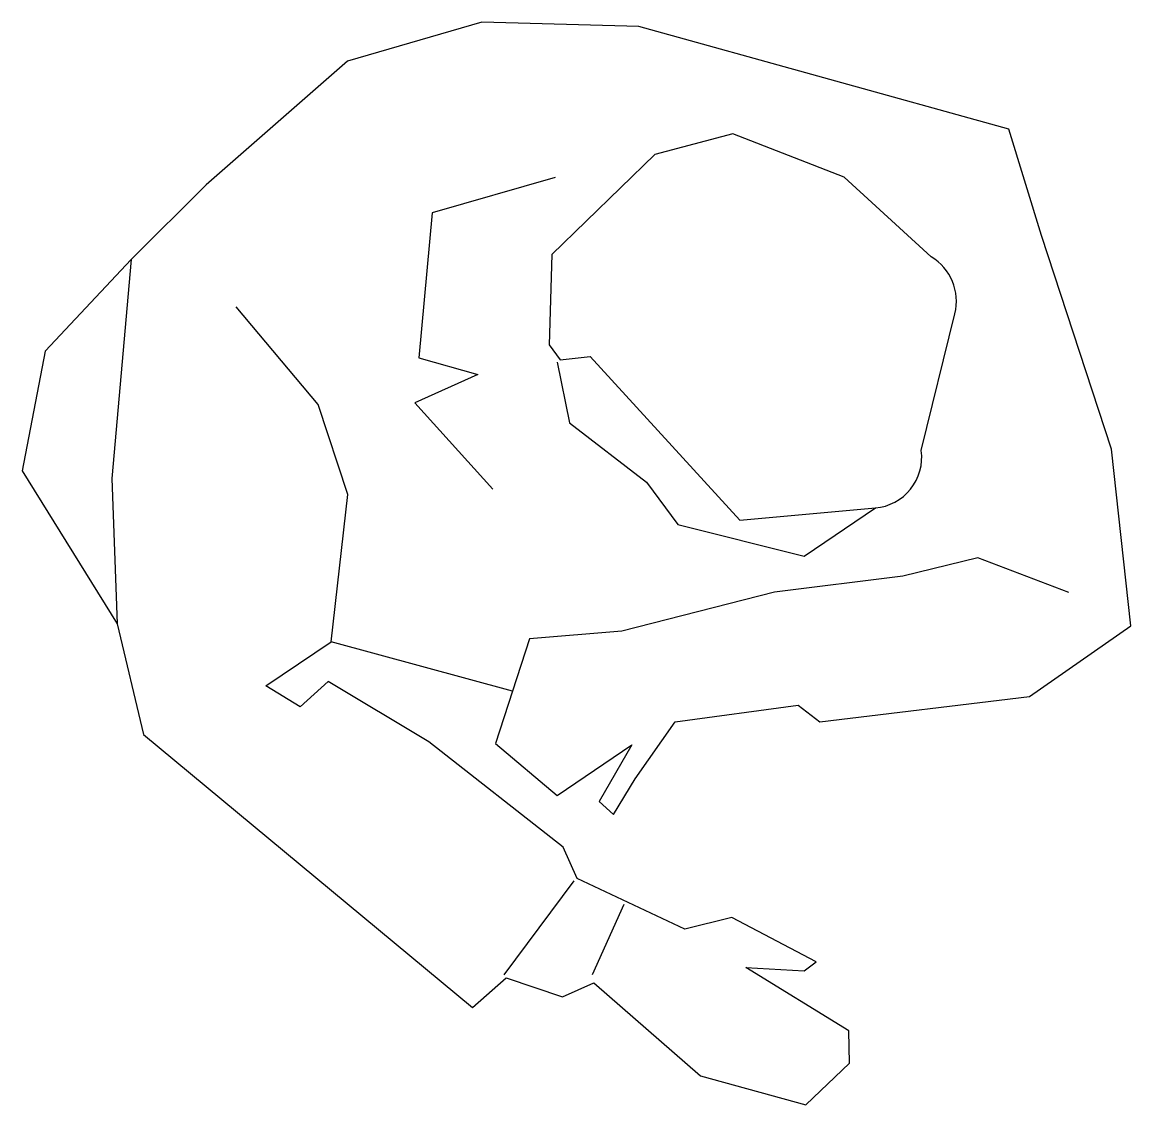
# Model space of a CAD drawing. Extents: x 18.582 to 19.196, y 14.069 to 14.669.
import ezdxf

# ---------------------------------------------------------------- set-up
doc = ezdxf.new("R2010")
doc.units = 0
doc.header["$LTSCALE"] = 0.8
doc.header["$MEASUREMENT"] = 0
doc.layers.get('0').update_dxf_attribs({"linetype": 'CONTINUOUS'})

msp = doc.modelspace()

# ---------------------------------------------------------------- linework, layer by layer
msp.add_line((18.8537, 14.29835), (18.7532, 14.32574))
for points in [[(19.16209, 14.35307), (19.11156, 14.37237), (19.07001, 14.36217), (18.999, 14.35334), (18.91424, 14.33171), (18.86318, 14.32736), (18.84422, 14.26935), (18.87852, 14.24058), (18.91974, 14.26862), (18.90174, 14.23716), (18.90959, 14.23008), (18.92175, 14.24983), (18.94387, 14.28138), (19.01198, 14.29064), (19.02397, 14.28146), (19.14023, 14.29549), (19.19644, 14.33467), (19.18572, 14.43263), (19.14687, 14.55104), (19.1289, 14.61003), (18.92376, 14.66691), (18.83663, 14.66935), (18.76224, 14.64767), (18.68389, 14.57912), (18.64219, 14.53781), (18.63163, 14.41629), (18.63456, 14.33579), (18.6492, 14.27432), (18.83147, 14.12294), (18.85022, 14.13946), (18.8813, 14.12896), (18.89876, 14.13677), (18.95785, 14.08507), (19.01629, 14.06906), (19.04047, 14.09219), (19.04014, 14.11004), (18.98305, 14.14513), (19.01541, 14.14333), (19.02207, 14.14828), (18.9753, 14.17296), (18.94912, 14.16643), (18.8895, 14.19448), (18.8817, 14.21194), (18.80729, 14.27034), (18.75143, 14.30376), (18.73601, 14.28972), (18.71697, 14.30142), (18.7532, 14.32574), (18.76231, 14.40744), (18.74595, 14.4573), (18.70057, 14.51143)], [(18.87729, 14.58329), (18.80914, 14.56366), (18.80169, 14.4832), (18.83443, 14.47394), (18.79949, 14.45832), (18.84283, 14.41042)], [(18.64219, 14.53781), (18.59463, 14.48698), (18.58186, 14.42065), (18.63456, 14.33579)], [(18.87845, 14.48081), (18.88534, 14.44717), (18.92792, 14.41421), (18.94524, 14.39091), (19.01528, 14.37319), (19.05484, 14.39999)], [(18.84899, 14.14113), (18.88784, 14.19324)], [(18.89796, 14.14134), (18.91558, 14.18026)]]:
    msp.add_lwpolyline(points)
msp.add_lwpolyline([(18.97969, 14.39325), (19.05484, 14.39999, 0.426739), (19.08031, 14.43183), (19.09894, 14.50768, 0.32843), (19.08581, 14.53927), (19.03748, 14.58345), (18.97576, 14.60736), (18.93254, 14.59592), (18.87542, 14.54056), (18.87393, 14.49037), (18.88012, 14.48204), (18.89672, 14.48405)], format="xyb", close=True)

doc.saveas('drawing.dxf')
